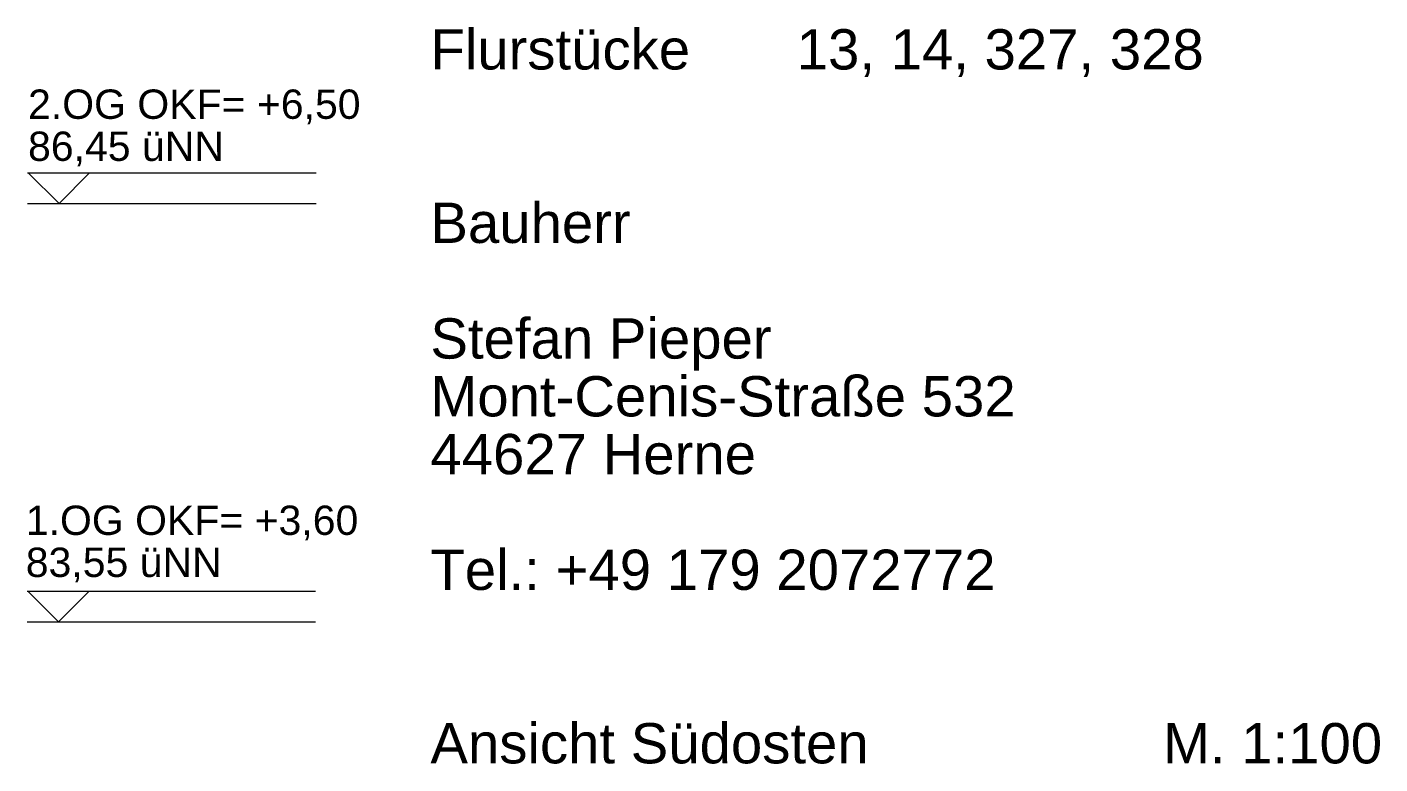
# Model space of a CAD drawing. Header units: millimetres. Extents: x 8 to 41779, y 4087 to 28530.
# Drawn here: x 32408 to 41779, y 11227 to 16334 of the extents above; entities that cross this region are included whole.
import ezdxf

# ---------------------------------------------------------------- set-up
doc = ezdxf.new("R2010")
doc.units = ezdxf.units.MM
doc.header["$LTSCALE"] = 50
for name, color, linetype in [('05_Linien_stark', 7, 'Continuous'), ('10_Text', 7, 'Continuous'), ('12_Plankopf', 140, 'Continuous')]:
    doc.layers.add(name, color=color, linetype=linetype)
doc.styles.add('PLAN', font='arial.ttf')

msp = doc.modelspace()

# ---------------------------------------------------------------- linework, layer by layer
at = {"layer": '05_Linien_stark', "lineweight": 15}
for p, q in [((32411.6, 15323.7), (34410.1, 15323.7)), ((32629.9, 15111), (32416.5, 15324.4)), ((32630.2, 15112.6), (32838.5, 15320.9)), ((32411, 15111.4), (34409.6, 15111.4)), ((32408.5, 12425.2), (34406.9, 12425.2)), ((32626.7, 12212.5), (32413.3, 12425.9)), ((32627, 12214.1), (32835.3, 12422.4)), ((32407.9, 12212.8), (34406.4, 12212.8))]:
    msp.add_line(p, q, dxfattribs=at)

# ---------------------------------------------------------------- texts
at = {"layer": '10_Text', "style": 'PLAN'}
for s, p in [('2.OG OKF= +6,50', (32414.7, 15698.3)), ('86,45 üNN', (32414.7, 15406.8)), ('1.OG OKF= +3,60', (32399.1, 12814.7)), ('83,55 üNN', (32399.1, 12523.3))]:
    msp.add_text(s, height=203.2, dxfattribs=at).set_placement(p)
at = {"layer": '12_Plankopf', "style": 'PLAN'}
for s, height, p in [('Flurstücke', 279.26, (35201.9, 16040.3)), ('13, 14, 327, 328', 279.262, (37739.3, 16040.3)), ('Bauherr', 279.26, (35201.9, 14838.1)), ('Stefan Pieper', 279.262, (35201.9, 14036.6)), ('Mont-Cenis-Straße 532', 279.262, (35201.9, 13635.8)), ('44627 Herne', 279.262, (35201.9, 13235.1)), ('Tel.: +49 179 2072772', 279.262, (35201.9, 12433.6)), ('Ansicht Südosten', 279.262, (35201.9, 11231.3)), ('M. 1:100', 279.26, (40276.8, 11231.3))]:
    msp.add_text(s, height=height, dxfattribs=at).set_placement(p)

doc.saveas('drawing.dxf')
